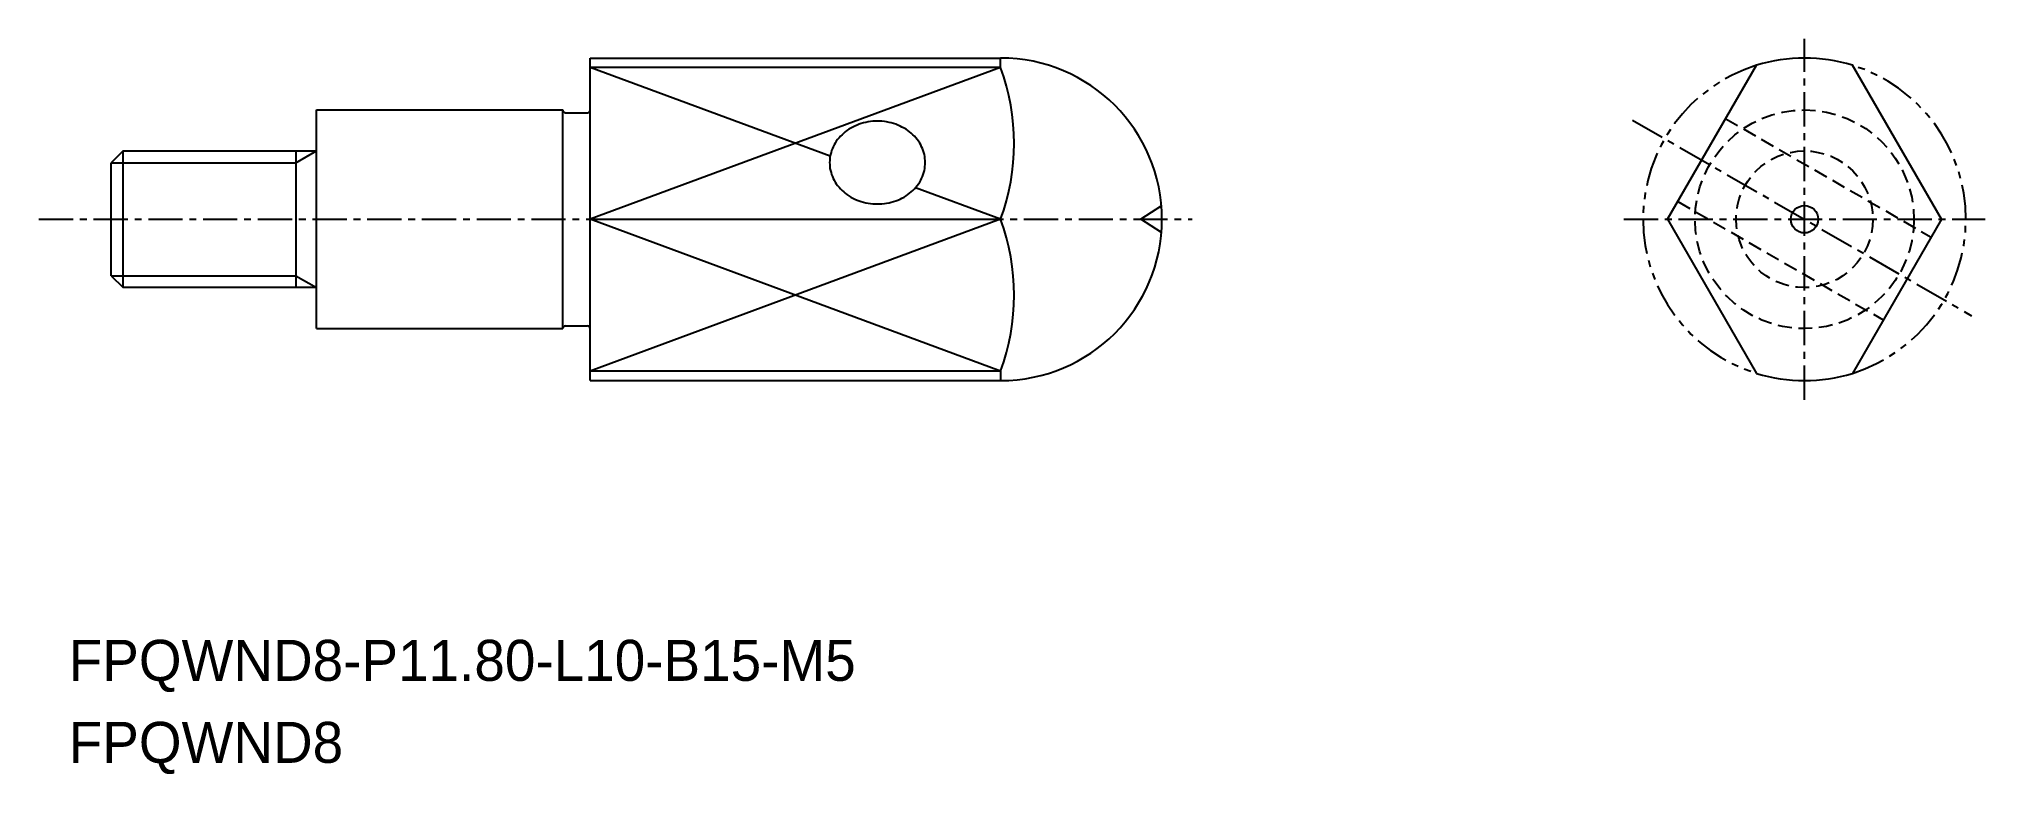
# Model space of a CAD drawing. Extents: x -1865.5 to -1794.4, y -504.5 to -477.6.
import ezdxf

# ---------------------------------------------------------------- set-up
doc = ezdxf.new("R2010")
doc.units = 0
for name, pattern in [('CENTER', [2, 1.25, -0.25, 0.25, -0.25]), ('DASHED', [0.75, 0.5, -0.25]), ('PHANTOM', [2.5, 1.25, -0.25, 0.25, -0.25, 0.25, -0.25])]:
    doc.linetypes.add(name, pattern=pattern)
doc.layers.get('0').update_dxf_attribs({"linetype": 'CONTINUOUS'})
doc.layers.add('CENTER', color=1, linetype='CENTER')

msp = doc.modelspace()

# ---------------------------------------------------------------- linework, layer by layer
for p, q in [((-1845.357, -480.178), (-1845.357, -478.278)), ((-1845.357, -478.278), (-1830.357, -478.278)), ((-1830.357, -478.628), (-1845.357, -478.628)), ((-1830.357, -478.628), (-1830.357, -478.278)), ((-1855.357, -488.178), (-1855.357, -480.178)), ((-1855.357, -480.178), (-1846.357, -480.178)), ((-1846.357, -488.178), (-1846.357, -480.178)), ((-1846.257, -480.278), (-1845.457, -480.278)), ((-1845.357, -488.178), (-1845.357, -480.178)), ((-1845.357, -484.178), (-1830.357, -484.178)), ((-1855.357, -488.178), (-1846.357, -488.178)), ((-1846.257, -488.078), (-1845.457, -488.078)), ((-1845.357, -490.078), (-1845.357, -488.178)), ((-1830.357, -489.729), (-1845.357, -489.729)), ((-1830.357, -489.729), (-1830.357, -490.078)), ((-1845.357, -490.078), (-1830.357, -490.078))]:
    msp.add_line(p, q)
at = {"color": 3}
for p, q in [((-1830.357, -478.628), (-1845.357, -484.178)), ((-1836.587, -481.873), (-1845.357, -478.628)), ((-1830.357, -484.178), (-1833.47, -483.027)), ((-1830.357, -489.729), (-1845.357, -484.178)), ((-1830.357, -484.178), (-1845.357, -489.729)), ((-1824.475, -483.691), (-1825.227, -484.178)), ((-1824.475, -484.666), (-1825.227, -484.178))]:
    msp.add_line(p, q, dxfattribs=at)
at = {"color": 7, "linetype": 'CONTINUOUS'}
for p, q in [((-1805.98, -484.178), (-1802.727, -478.544)), ((-1795.974, -484.178), (-1799.227, -478.544)), ((-1862.424, -481.678), (-1862.857, -482.111)), ((-1862.857, -486.245), (-1862.857, -482.111)), ((-1862.424, -481.678), (-1855.357, -481.678)), ((-1862.424, -486.678), (-1862.424, -481.678)), ((-1856.107, -481.678), (-1856.107, -486.678)), ((-1805.98, -484.178), (-1802.727, -489.813)), ((-1795.974, -484.178), (-1799.227, -489.813)), ((-1862.857, -486.245), (-1862.424, -486.678)), ((-1855.357, -486.678), (-1862.424, -486.678))]:
    msp.add_line(p, q, dxfattribs=at)
at = {"color": 3, "linetype": 'DASHED'}
for p, q in [((-1803.854, -480.497), (-1796.349, -484.829)), ((-1805.604, -483.528), (-1798.099, -487.86))]:
    msp.add_line(p, q, dxfattribs=at)
at = {"color": 3, "linetype": 'CONTINUOUS'}
for p, q in [((-1862.857, -482.111), (-1856.107, -482.111)), ((-1856.107, -482.111), (-1855.357, -481.678)), ((-1862.857, -486.245), (-1856.107, -486.245)), ((-1856.107, -486.245), (-1855.357, -486.678))]:
    msp.add_line(p, q, dxfattribs=at)
msp.add_polyline3d([(-1836.61, -482.102, 0), (-1836.6, -482.177, 0), (-1836.6, -482.251, 0), (-1836.59, -482.325, 0), (-1836.57, -482.398, 0), (-1836.55, -482.471, 0), (-1836.53, -482.542, 0), (-1836.5, -482.613, 0), (-1836.47, -482.682, 0), (-1836.44, -482.75, 0), (-1836.4, -482.817, 0), (-1836.36, -482.882, 0), (-1836.31, -482.944, 0), (-1836.26, -483.005, 0), (-1836.21, -483.064, 0), (-1836.15, -483.12, 0), (-1836.09, -483.174, 0), (-1836.03, -483.225, 0), (-1835.97, -483.274, 0), (-1835.9, -483.32, 0), (-1835.83, -483.363, 0), (-1835.76, -483.402, 0), (-1835.68, -483.439, 0), (-1835.6, -483.472, 0), (-1835.53, -483.503, 0), (-1835.45, -483.529, 0), (-1835.36, -483.553, 0), (-1835.28, -483.573, 0), (-1835.2, -483.589, 0), (-1835.11, -483.602, 0), (-1835.03, -483.611, 0), (-1834.94, -483.616, 0), (-1834.86, -483.618, 0), (-1834.77, -483.616, 0), (-1834.69, -483.611, 0), (-1834.6, -483.602, 0), (-1834.52, -483.589, 0), (-1834.43, -483.573, 0), (-1834.35, -483.553, 0), (-1834.27, -483.529, 0), (-1834.19, -483.503, 0), (-1834.11, -483.472, 0), (-1834.03, -483.439, 0), (-1833.96, -483.402, 0), (-1833.88, -483.363, 0), (-1833.81, -483.32, 0), (-1833.75, -483.274, 0), (-1833.68, -483.225, 0), (-1833.62, -483.174, 0), (-1833.56, -483.12, 0), (-1833.5, -483.064, 0), (-1833.45, -483.005, 0), (-1833.4, -482.944, 0), (-1833.36, -482.882, 0), (-1833.31, -482.817, 0), (-1833.27, -482.75, 0), (-1833.24, -482.682, 0), (-1833.21, -482.613, 0), (-1833.18, -482.542, 0), (-1833.16, -482.471, 0), (-1833.14, -482.398, 0), (-1833.13, -482.325, 0), (-1833.12, -482.251, 0), (-1833.11, -482.177, 0), (-1833.11, -482.102, 0), (-1833.11, -482.028, 0), (-1833.12, -481.954, 0), (-1833.13, -481.88, 0), (-1833.14, -481.807, 0), (-1833.16, -481.734, 0), (-1833.18, -481.663, 0), (-1833.21, -481.592, 0), (-1833.24, -481.522, 0), (-1833.27, -481.454, 0), (-1833.31, -481.388, 0), (-1833.36, -481.323, 0), (-1833.4, -481.26, 0), (-1833.45, -481.2, 0), (-1833.5, -481.141, 0), (-1833.56, -481.085, 0), (-1833.62, -481.031, 0), (-1833.68, -480.979, 0), (-1833.75, -480.931, 0), (-1833.81, -480.885, 0), (-1833.88, -480.842, 0), (-1833.96, -480.803, 0), (-1834.03, -480.766, 0), (-1834.11, -480.732, 0), (-1834.19, -480.702, 0), (-1834.27, -480.675, 0), (-1834.35, -480.652, 0), (-1834.43, -480.632, 0), (-1834.52, -480.616, 0), (-1834.6, -480.603, 0), (-1834.69, -480.594, 0), (-1834.77, -480.589, 0), (-1834.86, -480.587, 0), (-1834.94, -480.589, 0), (-1835.03, -480.594, 0), (-1835.11, -480.603, 0), (-1835.2, -480.616, 0), (-1835.28, -480.632, 0), (-1835.36, -480.652, 0), (-1835.45, -480.675, 0), (-1835.53, -480.702, 0), (-1835.6, -480.732, 0), (-1835.68, -480.766, 0), (-1835.76, -480.803, 0), (-1835.83, -480.842, 0), (-1835.9, -480.885, 0), (-1835.97, -480.931, 0), (-1836.03, -480.979, 0), (-1836.09, -481.031, 0), (-1836.15, -481.085, 0), (-1836.21, -481.141, 0), (-1836.26, -481.2, 0), (-1836.31, -481.26, 0), (-1836.36, -481.323, 0), (-1836.4, -481.388, 0), (-1836.44, -481.454, 0), (-1836.47, -481.522, 0), (-1836.5, -481.592, 0), (-1836.53, -481.663, 0), (-1836.55, -481.734, 0), (-1836.57, -481.807, 0), (-1836.59, -481.88, 0), (-1836.6, -481.954, 0), (-1836.6, -482.028, 0), (-1836.61, -482.102, 0)])
at = {"color": 3, "linetype": 'DASHED'}
for radius in [4, 2.5]:
    msp.add_circle((-1800.977, -484.178), radius, dxfattribs=at)
msp.add_circle((-1800.977, -484.178), 0.5)
for centre, radius, start, end in [((-1830.357, -484.178), 5.9, 270, 90), ((-1837.869, -481.403), 8.008, 339.72308, 20.27692), ((-1846.257, -480.178), 0.1, 180, 270), ((-1845.457, -480.178), 0.1, 270, 0), ((-1837.869, -486.954), 8.008, 339.72308, 20.27692), ((-1846.257, -488.178), 0.1, 90, 180), ((-1845.457, -488.178), 0.1, 0, 90)]:
    msp.add_arc(centre, radius, start, end)
at = {"color": 3, "linetype": 'PHANTOM'}
for start, end in [(107.25412, 252.74588), (287.25412, 72.74588)]:
    msp.add_arc((-1800.977, -484.178), 5.9, start, end, dxfattribs=at)
at = {"color": 7, "linetype": 'CONTINUOUS'}
for start, end in [(72.74588, 107.25412), (252.74588, 287.25412)]:
    msp.add_arc((-1800.977, -484.178), 5.9, start, end, dxfattribs=at)
at = {"layer": 'CENTER', "color": 1, "linetype": 'CENTER'}
for p, q in [((-1800.977, -490.778), (-1800.977, -477.578)), ((-1865.501, -484.178), (-1823.357, -484.178)), ((-1807.577, -484.178), (-1794.377, -484.178))]:
    msp.add_line(p, q, dxfattribs=at)
at = {"layer": 'CENTER'}
msp.add_line((-1807.266, -480.547), (-1794.871, -487.703), dxfattribs=at)

# ---------------------------------------------------------------- texts
for s, p in [('FPQWND8-P11.80-L10-B15-M5', (-1864.411, -501.061)), ('FPQWND8', (-1864.411, -504.061))]:
    msp.add_text(s, height=1.5).set_placement(p)

doc.saveas('drawing.dxf')
